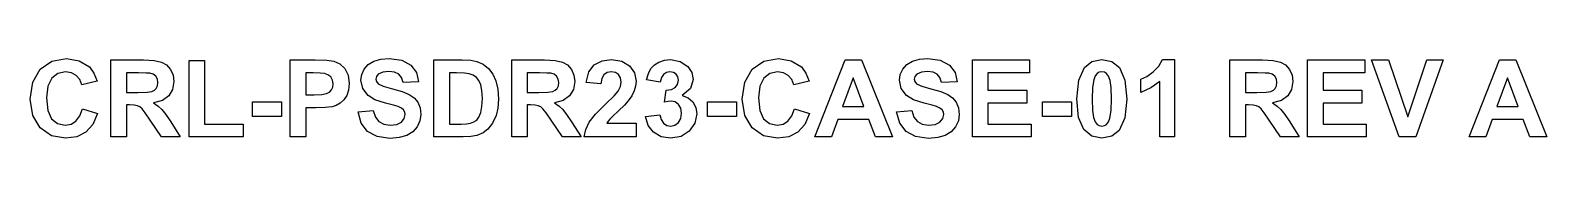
# Model space of a CAD drawing. Header units: millimetres. Extents: x 11.8 to 43.2, y -0.8 to 0.8.
import ezdxf

# ---------------------------------------------------------------- set-up
doc = ezdxf.new("R2010")
doc.units = ezdxf.units.MM

msp = doc.modelspace()

# ---------------------------------------------------------------- linework, layer by layer
for points in [[(11.8134, -0.3518), (11.7621, -0.0141), (11.8136, 0.3407), (11.9682, 0.6062), (12.2071, 0.772), (12.511, 0.8272), (12.7771, 0.7839), (12.9881, 0.654), (13.0834, 0.529), (13.1515, 0.3592), (12.8319, 0.2827), (12.7879, 0.394), (12.7132, 0.479), (12.6136, 0.5332), (12.4945, 0.5513), (12.3334, 0.5194), (12.2057, 0.4235), (12.1227, 0.2564), (12.095, 0.01), (12.1222, -0.2499), (12.204, -0.4224), (12.3296, -0.5188), (12.4879, -0.551), (12.6077, -0.5305), (12.7093, -0.4692), (12.7892, -0.364), (12.8428, -0.2118), (13.1561, -0.311), (13.0602, -0.5393), (12.9165, -0.7001), (12.7264, -0.7955), (12.4914, -0.8272), (12.2009, -0.7728), (11.9671, -0.6096)], [(14.7431, 0.3515), (14.7166, 0.187), (14.637, 0.054), (14.5049, -0.0417), (14.3205, -0.0938), (14.4161, -0.158), (14.4934, -0.2282), (14.5737, -0.3296), (14.6775, -0.4878), (14.8731, -0.8), (14.4864, -0.8), (14.2531, -0.4518), (14.1482, -0.2998), (14.0827, -0.2167), (14.0355, -0.1758), (13.9856, -0.15), (13.9192, -0.1364), (13.8228, -0.1318), (13.7575, -0.1318), (13.7575, -0.8), (13.4344, -0.8), (13.4344, 0.8), (14.1145, 0.8), (14.3358, 0.7892), (14.4871, 0.7567), (14.5918, 0.6969), (14.6733, 0.6034), (14.7257, 0.4854)], [(15.0564, 0.7871), (15.3795, 0.7871), (15.3795, -0.5304), (16.1828, -0.5304), (16.1828, -0.8), (15.0564, -0.8)], [(18.3596, 0.4813), (18.3829, 0.3079), (18.3695, 0.1722), (18.3294, 0.0599), (18.2687, -0.0296), (18.1936, -0.0976), (18.1104, -0.1452), (18.0259, -0.1734), (17.8844, -0.1907), (17.691, -0.1965), (17.4804, -0.1965), (17.4804, -0.8), (17.1573, -0.8), (17.1573, 0.8), (17.6756, 0.8), (17.919, 0.7941), (18.0598, 0.7762), (18.1861, 0.7189), (18.29, 0.6194)], [(19.3667, -0.539), (19.4649, -0.4895), (19.5244, -0.4179), (19.5442, -0.3351), (19.5359, -0.2825), (19.511, -0.2384), (19.4653, -0.2012), (19.3947, -0.1692), (19.3018, -0.1418), (19.1362, -0.0994), (18.9151, -0.0275), (18.7716, 0.0589), (18.6611, 0.2055), (18.6242, 0.3809), (18.6415, 0.4992), (18.6934, 0.6096), (18.7781, 0.7034), (18.8931, 0.7717), (19.0372, 0.8134), (19.2082, 0.8272), (19.4721, 0.7942), (19.6615, 0.6952), (19.7777, 0.5411), (19.8215, 0.3428), (19.4984, 0.3285), (19.4659, 0.4345), (19.4094, 0.5059), (19.3241, 0.5465), (19.2047, 0.5601), (19.0792, 0.5456), (18.9843, 0.5021), (18.9458, 0.4588), (18.933, 0.4029), (18.945, 0.3501), (18.9812, 0.3058), (19.0859, 0.2533), (19.278, 0.1986), (19.4831, 0.142), (19.6266, 0.0833), (19.7274, 0.013), (19.8033, -0.0791), (19.8513, -0.1944), (19.8673, -0.3341), (19.8481, -0.4671), (19.7908, -0.5915), (19.6987, -0.6962), (19.5749, -0.77), (19.418, -0.8137), (19.2267, -0.8283), (18.9584, -0.7933), (18.7604, -0.6882), (18.6307, -0.5158), (18.5662, -0.2792), (18.8806, -0.2489), (18.9237, -0.3861), (18.9958, -0.4815), (19.0976, -0.537), (19.2298, -0.5555)], [(21.3627, 0.5045), (21.4271, 0.3631), (21.4664, 0.1918), (21.4795, -0.0152), (21.4673, -0.1992), (21.4306, -0.3557), (21.3577, -0.5137), (21.2591, -0.6383), (21.1602, -0.7113), (21.0321, -0.7661), (20.9071, -0.7915), (20.746, -0.8), (20.1383, -0.8), (20.1383, 0.8), (20.7286, 0.8), (20.9046, 0.7924), (21.0331, 0.7696), (21.1637, 0.712), (21.2741, 0.6222)], [(22.9121, 0.6969), (22.9936, 0.6034), (23.046, 0.4854), (23.0634, 0.3515), (23.0369, 0.187), (22.9572, 0.054), (22.8252, -0.0417), (22.6408, -0.0938), (22.7364, -0.158), (22.8137, -0.2282), (22.8939, -0.3296), (22.9978, -0.4878), (23.1933, -0.8), (22.8067, -0.8), (22.5734, -0.4518), (22.4684, -0.2998), (22.4029, -0.2167), (22.3558, -0.1758), (22.3059, -0.15), (22.2395, -0.1364), (22.1431, -0.1318), (22.0778, -0.1318), (22.0778, -0.8), (21.7547, -0.8), (21.7547, 0.8), (22.4347, 0.8), (22.6561, 0.7892), (22.8074, 0.7567)], [(23.3655, -0.4937), (23.4955, -0.3255), (23.7106, -0.1102), (23.8779, 0.0519), (23.9649, 0.1518), (24.0123, 0.2462), (24.0281, 0.3397), (24.0143, 0.4302), (23.9729, 0.4972), (23.9075, 0.5386), (23.821, 0.5524), (23.7347, 0.5379), (23.668, 0.4944), (23.6234, 0.4176), (23.6027, 0.3023), (23.2971, 0.333), (23.3535, 0.5504), (23.4682, 0.6963), (23.6304, 0.779), (23.8283, 0.8066), (24.04, 0.7747), (24.2006, 0.6788), (24.3023, 0.5357), (24.3361, 0.3613), (24.3265, 0.2559), (24.2974, 0.1556), (24.2473, 0.0555), (24.1744, -0.0491), (24.0965, -0.1356), (23.9736, -0.2534), (23.8549, -0.3641), (23.7895, -0.4301), (23.7547, -0.4732), (23.727, -0.515), (24.3361, -0.515), (24.3361, -0.8), (23.2608, -0.8), (23.2957, -0.6426)], [(24.9744, -0.558), (25.0563, -0.573), (25.1437, -0.555), (25.216, -0.501), (25.2647, -0.4162), (25.2809, -0.3065), (25.2654, -0.2029), (25.2188, -0.1235), (25.1498, -0.0726), (25.0672, -0.0557), (25.0025, -0.0614), (24.9264, -0.0784), (24.9603, 0.1713), (25.0699, 0.1833), (25.1499, 0.2255), (25.1992, 0.2922), (25.2156, 0.3777), (25.2036, 0.4502), (25.1674, 0.5063), (25.1116, 0.5424), (25.0399, 0.5545), (24.967, 0.5408), (24.9055, 0.5), (24.8608, 0.4329), (24.838, 0.3407), (24.5551, 0.3886), (24.5923, 0.5192), (24.6442, 0.6205), (24.7154, 0.6981), (24.8101, 0.757), (24.923, 0.7942), (25.0487, 0.8066), (25.2522, 0.7707), (25.4108, 0.6627), (25.4952, 0.5371), (25.5233, 0.3962), (25.4658, 0.2069), (25.2931, 0.0602), (25.4169, 0.0123), (25.5128, -0.0721), (25.5747, -0.1852), (25.5953, -0.3198), (25.5568, -0.5148), (25.4412, -0.6788), (25.2687, -0.7901), (25.0584, -0.8272), (24.8597, -0.796), (24.698, -0.7022), (24.5852, -0.558), (24.5324, -0.3753), (24.8293, -0.3393), (24.8553, -0.4395), (24.9055, -0.5129)], [(27.5057, -0.7955), (27.2707, -0.8272), (26.9802, -0.7728), (26.7465, -0.6096), (26.5927, -0.3518), (26.5414, -0.0141), (26.5929, 0.3407), (26.7475, 0.6062), (26.9864, 0.772), (27.2903, 0.8272), (27.5564, 0.7839), (27.7674, 0.654), (27.8627, 0.529), (27.9308, 0.3592), (27.6112, 0.2827), (27.5672, 0.394), (27.4925, 0.479), (27.3929, 0.5332), (27.2738, 0.5513), (27.1127, 0.5194), (26.985, 0.4235), (26.902, 0.2564), (26.8743, 0.01), (26.9015, -0.2499), (26.9833, -0.4224), (27.1089, -0.5188), (27.2672, -0.551), (27.387, -0.5305), (27.4886, -0.4692), (27.5685, -0.364), (27.6221, -0.2118), (27.9354, -0.311), (27.8395, -0.5393), (27.6958, -0.7001)], [(28.3926, -0.8), (28.0499, -0.8), (28.673, 0.8), (29.015, 0.8), (29.6555, -0.8), (29.3041, -0.8), (29.1644, -0.4364), (28.5246, -0.4364)], [(30.1745, -0.4815), (30.2763, -0.537), (30.4085, -0.5555), (30.5454, -0.539), (30.6436, -0.4895), (30.7031, -0.4179), (30.7229, -0.3351), (30.7146, -0.2825), (30.6897, -0.2384), (30.644, -0.2012), (30.5734, -0.1692), (30.4805, -0.1418), (30.3149, -0.0994), (30.0938, -0.0275), (29.9503, 0.0589), (29.8398, 0.2055), (29.8029, 0.3809), (29.8202, 0.4992), (29.8721, 0.6096), (29.9568, 0.7034), (30.0718, 0.7717), (30.2159, 0.8134), (30.3869, 0.8272), (30.6508, 0.7942), (30.8402, 0.6952), (30.9564, 0.5411), (31.0002, 0.3428), (30.6771, 0.3285), (30.6446, 0.4345), (30.5881, 0.5059), (30.5028, 0.5465), (30.3834, 0.5601), (30.2579, 0.5456), (30.163, 0.5021), (30.1245, 0.4588), (30.1117, 0.4029), (30.1237, 0.3501), (30.1599, 0.3058), (30.2646, 0.2533), (30.4567, 0.1986), (30.6618, 0.142), (30.8053, 0.0833), (30.9061, 0.013), (30.982, -0.0791), (31.03, -0.1944), (31.046, -0.3341), (31.0268, -0.4671), (30.9695, -0.5915), (30.8774, -0.6962), (30.7536, -0.77), (30.5967, -0.8137), (30.4054, -0.8283), (30.1371, -0.7933), (29.9391, -0.6882), (29.8094, -0.5158), (29.7449, -0.2792), (30.0593, -0.2489), (30.1024, -0.3861)], [(32.5045, 0.5293), (31.6411, 0.5293), (31.6411, 0.1748), (32.4444, 0.1748), (32.4444, -0.0948), (31.6411, -0.0948), (31.6411, -0.5304), (32.5349, -0.5304), (32.5349, -0.8), (31.318, -0.8), (31.318, 0.8), (32.5045, 0.8)], [(34.4846, 0.3797), (34.5236, -0.011), (34.4843, -0.4011), (34.3664, -0.6634), (34.2108, -0.7863), (34.0039, -0.8272), (33.7931, -0.7824), (33.6274, -0.6477), (33.5203, -0.3979), (33.4845, -0.0075), (33.5238, 0.3811), (33.6417, 0.6428), (33.7972, 0.7657), (34.0039, 0.8066), (34.2111, 0.7652), (34.3675, 0.6407)], [(35.2068, 0.3557), (35.0235, 0.2191), (34.8104, 0.1235), (34.8104, 0.4018), (34.9357, 0.4586), (35.0713, 0.5506), (35.1899, 0.6695), (35.2644, 0.8066), (35.5134, 0.8066), (35.5134, -0.8), (35.2068, -0.8)], [(37.3415, 0.8), (37.5629, 0.7892), (37.7142, 0.7567), (37.8189, 0.6969), (37.9003, 0.6034), (37.9527, 0.4854), (37.9702, 0.3515), (37.9437, 0.187), (37.864, 0.054), (37.732, -0.0417), (37.5476, -0.0938), (37.6432, -0.158), (37.7205, -0.2282), (37.8007, -0.3296), (37.9045, -0.4878), (38.1001, -0.8), (37.7135, -0.8), (37.4802, -0.4518), (37.3752, -0.2998), (37.3097, -0.2167), (37.2626, -0.1758), (37.2126, -0.15), (37.1463, -0.1364), (37.0499, -0.1318), (36.9846, -0.1318), (36.9846, -0.8), (36.6615, -0.8), (36.6615, 0.8)], [(38.2748, 0.8), (39.4612, 0.8), (39.4612, 0.5293), (38.5978, 0.5293), (38.5978, 0.1748), (39.4012, 0.1748), (39.4012, -0.0948), (38.5978, -0.0948), (38.5978, -0.5304), (39.4916, -0.5304), (39.4916, -0.8), (38.2748, -0.8)], [(39.602, 0.8), (39.9523, 0.8), (40.3571, -0.384), (40.749, 0.8), (41.092, 0.8), (40.5188, -0.8), (40.1737, -0.8)], [(42.8865, -0.8), (42.7468, -0.4364), (42.1069, -0.4364), (41.9749, -0.8), (41.6323, -0.8), (42.2554, 0.8), (42.5973, 0.8), (43.2379, -0.8)], [(14.3995, 0.4038), (14.367, 0.4612), (14.3151, 0.5017), (14.2454, 0.5241), (14.1668, 0.528), (14.0097, 0.5293), (13.7575, 0.5293), (13.7575, 0.1235), (13.9964, 0.1235), (14.1853, 0.1284), (14.2866, 0.143), (14.3383, 0.1697), (14.3775, 0.2104), (14.4021, 0.2647), (14.4103, 0.3309)], [(18.0408, 0.2368), (18.05, 0.3033), (18.0372, 0.383), (17.9987, 0.4472), (17.9405, 0.4935), (17.8687, 0.5185), (17.7819, 0.5266), (17.6365, 0.5293), (17.4804, 0.5293), (17.4804, 0.0753), (17.6571, 0.0753), (17.8164, 0.0816), (17.9124, 0.1004), (17.9699, 0.1326), (18.0133, 0.179)], [(21.0282, -0.4486), (21.0752, -0.3865), (21.1127, -0.2943), (21.1374, -0.1671), (21.1456, -0.0009), (21.1374, 0.163), (21.1127, 0.2838), (21.0734, 0.3723), (21.0209, 0.4389), (20.9543, 0.4855), (20.8718, 0.5143), (20.7715, 0.5256), (20.6063, 0.5293), (20.4614, 0.5293), (20.4614, -0.5304), (20.7024, -0.5304), (20.819, -0.5265), (20.8979, -0.515), (20.9698, -0.4886)], [(22.6977, 0.2104), (22.7224, 0.2647), (22.7306, 0.3309), (22.7197, 0.4038), (22.6873, 0.4612), (22.6354, 0.5017), (22.5657, 0.5241), (22.487, 0.528), (22.3299, 0.5293), (22.0778, 0.5293), (22.0778, 0.1235), (22.3167, 0.1235), (22.5055, 0.1284), (22.6069, 0.143), (22.6586, 0.1697)], [(28.8403, 0.427), (28.6241, -0.1668), (29.0607, -0.1668)], [(33.8659, 0.4673), (33.837, 0.3896), (33.8134, 0.2301), (33.8055, -0.011), (33.8126, -0.2485), (33.8338, -0.398), (33.8658, -0.4856), (33.9051, -0.538), (33.9514, -0.5642), (34.0039, -0.573), (34.0567, -0.5642), (34.1034, -0.5377), (34.1421, -0.488), (34.1709, -0.4102), (34.1947, -0.2516), (34.2026, -0.011), (34.1956, 0.2267), (34.1744, 0.376), (34.1423, 0.4639), (34.1028, 0.5167), (34.0566, 0.5435), (34.0039, 0.5524), (33.9513, 0.5435), (33.9047, 0.5167)], [(37.4123, 0.1284), (37.5137, 0.143), (37.5654, 0.1697), (37.6045, 0.2104), (37.6291, 0.2647), (37.6373, 0.3309), (37.6265, 0.4038), (37.594, 0.4612), (37.5422, 0.5017), (37.4725, 0.5241), (37.3938, 0.528), (37.2367, 0.5293), (36.9846, 0.5293), (36.9846, 0.1235), (37.2235, 0.1235)], [(42.4227, 0.427), (42.2065, -0.1668), (42.6431, -0.1668)], [(16.9781, -0.3732), (16.3756, -0.3732), (16.3756, -0.0665), (16.9781, -0.0665)], [(25.8167, -0.3732), (25.8167, -0.0665), (26.4192, -0.0665), (26.4192, -0.3732)], [(33.3742, -0.3732), (32.7717, -0.3732), (32.7717, -0.0665), (33.3742, -0.0665)]]:
    msp.add_lwpolyline(points, close=True)

doc.saveas('drawing.dxf')
